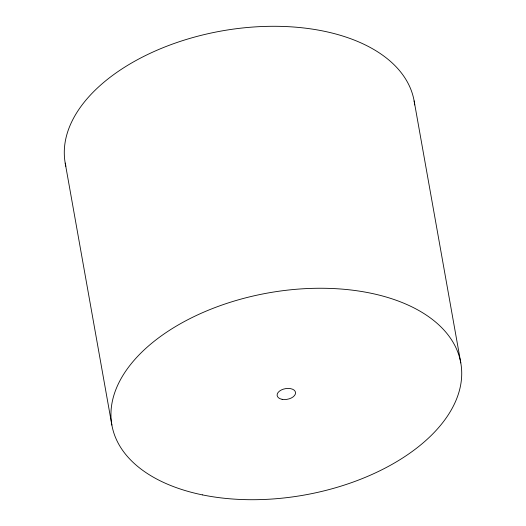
<?xml version="1.0" encoding="UTF-8"?>
<svg xmlns="http://www.w3.org/2000/svg" width="526" height="526" viewBox="0 0 526 526"><rect width="100%" height="100%" fill="white"/><g stroke="black" fill="none" stroke-linecap="round" stroke-linejoin="round"><path stroke-width="0.79" d="M414.133 100.939L460.796 362.907M65.204 163.093L111.867 425.061M65.862 166.255A177.209 102.655 -10.1 0 1 222.353 30.837A177.209 102.655 -10.1 0 1 414.705 104.937M282.127 399.333A9.33 5.405 -10.1 0 0 295.553 392.626A9.33 5.405 -10.1 0 0 281.318 389.983A9.33 5.405 -10.1 0 0 282.127 399.333M202.352 494.874A177.209 102.655 -10.1 0 0 461.67 370.929A177.209 102.655 -10.1 0 0 194.975 316.146A177.209 102.655 -10.1 0 0 202.352 494.874"/></g></svg>
